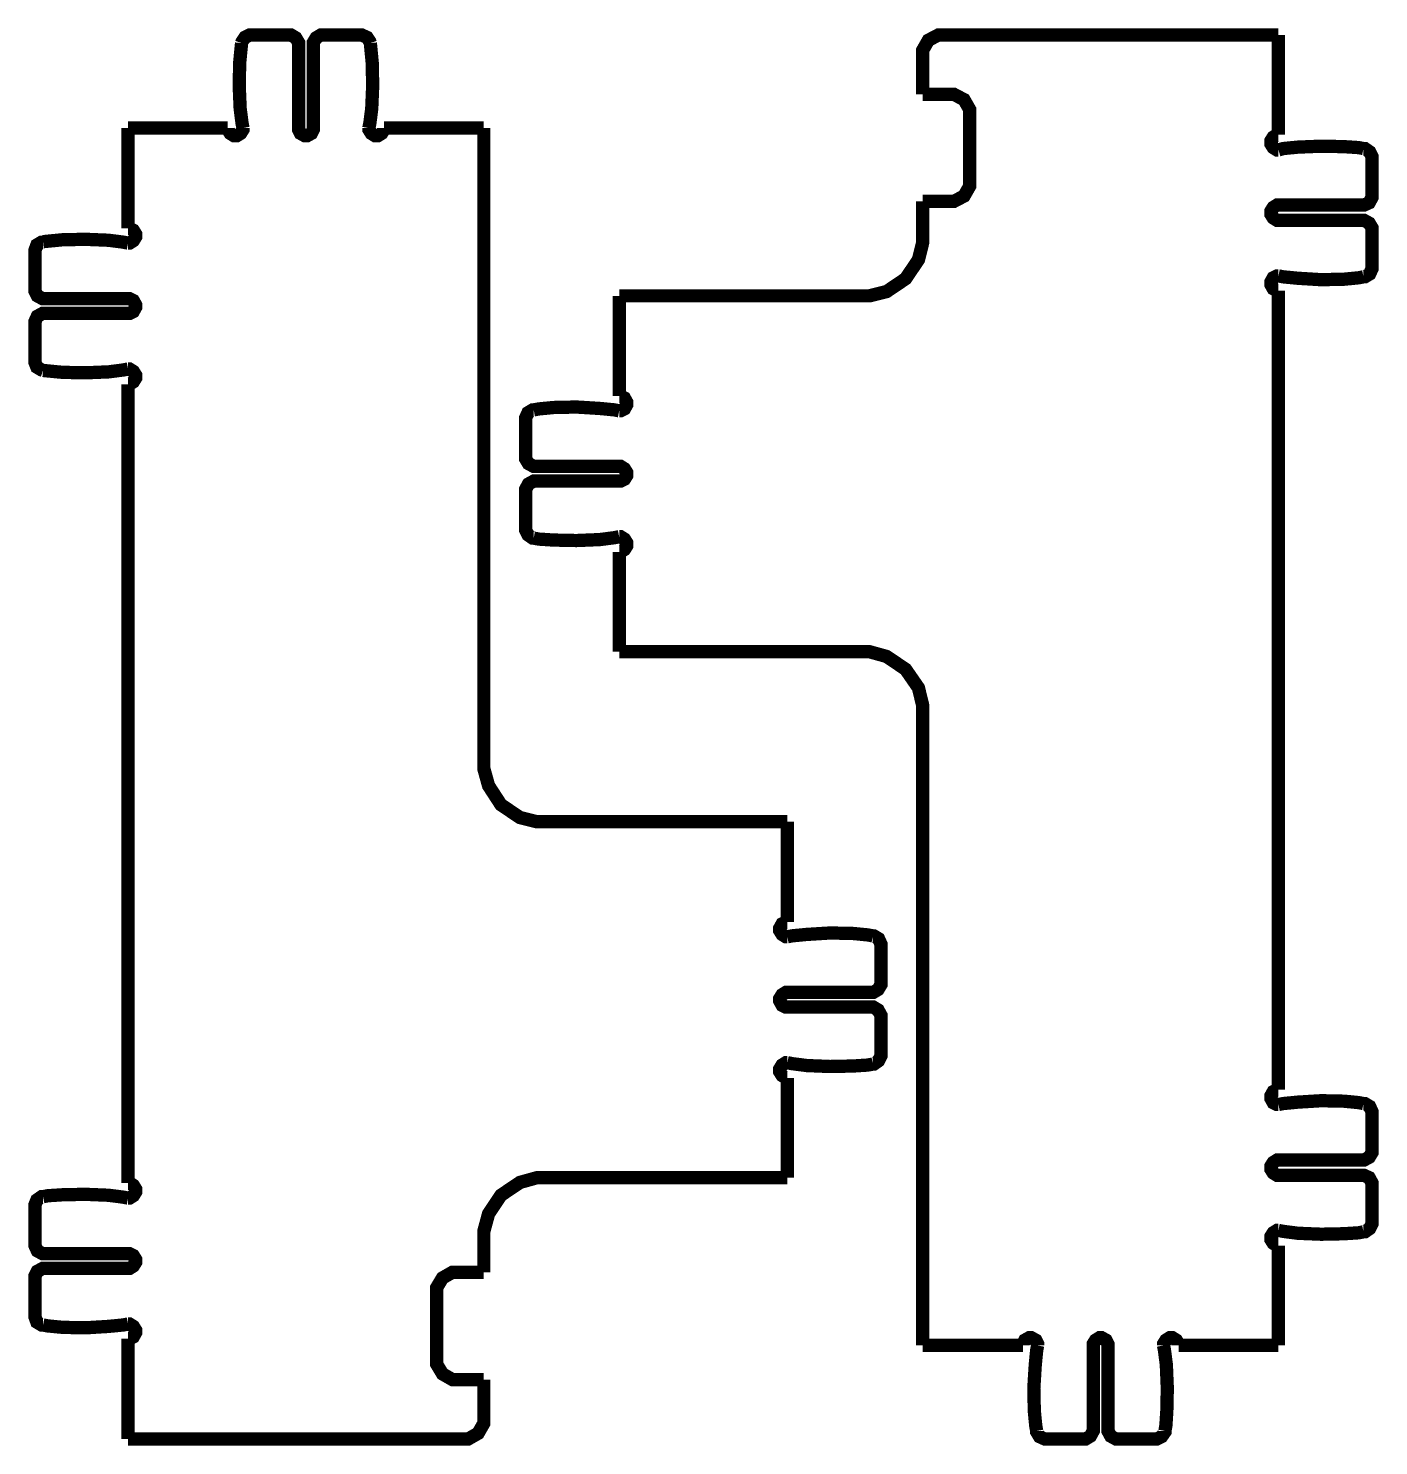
# Model space of a CAD drawing. Extents: x 0.1 to 59.9, y 0.1 to 11.9.
# Drawn here: x 0.094 to 2.937, y 8.907 to 11.89 of the extents above; entities that cross this region are included whole.
import ezdxf

# ---------------------------------------------------------------- set-up
doc = ezdxf.new("R2010")
doc.units = 0
doc.layers.add('L0D0_0', color=1, linetype='CONTINUOUS')

msp = doc.modelspace()

# ---------------------------------------------------------------- linework, layer by layer
at = {"layer": 'L0D0_0', "const_width": 0.028}
for points in [[(0.543, 11.859), (0.542, 11.849), (0.539, 11.818), (0.538, 11.769), (0.54, 11.721), (0.544, 11.69), (0.546, 11.68)], [(0.563, 11.876), (0.56, 11.876), (0.55, 11.871), (0.544, 11.862), (0.543, 11.859)], [(0.643, 11.876), (0.563, 11.876)], [(0.663, 11.857), (0.663, 11.86), (0.657, 11.87), (0.647, 11.876), (0.643, 11.876)], [(0.714, 11.876), (0.71, 11.876), (0.7, 11.87), (0.694, 11.86), (0.694, 11.857)], [(0.714, 11.876), (0.794, 11.876)], [(0.814, 11.859), (0.813, 11.862), (0.807, 11.871), (0.796, 11.876), (0.794, 11.876)], [(0.811, 11.68), (0.813, 11.69), (0.817, 11.721), (0.819, 11.769), (0.818, 11.818), (0.815, 11.849), (0.814, 11.859)], [(2.017, 11.876), (2.01, 11.876), (1.989, 11.865), (1.977, 11.844), (1.977, 11.837)], [(2.017, 11.876), (2.726, 11.876)], [(2.726, 11.666), (2.726, 11.876)], [(0.663, 11.68), (0.663, 11.857)], [(0.694, 11.68), (0.694, 11.857)], [(1.977, 11.751), (1.977, 11.837)], [(1.977, 11.751), (2.036, 11.751)], [(2.076, 11.712), (2.076, 11.719), (2.064, 11.74), (2.043, 11.751), (2.036, 11.751)], [(2.076, 11.565), (2.076, 11.712)], [(0.514, 11.68), (0.304, 11.68)], [(0.304, 11.68), (0.304, 11.469)], [(0.514, 11.68), (0.514, 11.677), (0.519, 11.669), (0.527, 11.664), (0.53, 11.664), (0.533, 11.664), (0.541, 11.669), (0.546, 11.677), (0.546, 11.68)], [(0.663, 11.68), (0.663, 11.677), (0.667, 11.669), (0.676, 11.664), (0.678, 11.664), (0.681, 11.664), (0.69, 11.669), (0.694, 11.677), (0.694, 11.68)], [(0.811, 11.68), (0.811, 11.677), (0.816, 11.669), (0.824, 11.664), (0.827, 11.664), (0.83, 11.664), (0.838, 11.669), (0.843, 11.677), (0.843, 11.68)], [(1.053, 11.68), (0.843, 11.68)], [(1.053, 11.68), (1.053, 10.344)], [(2.726, 11.666), (2.723, 11.666), (2.715, 11.661), (2.71, 11.653), (2.71, 11.65), (2.71, 11.647), (2.715, 11.639), (2.723, 11.634), (2.726, 11.634)], [(2.905, 11.637), (2.895, 11.639), (2.864, 11.641), (2.816, 11.642), (2.767, 11.64), (2.736, 11.637), (2.726, 11.634)], [(2.923, 11.618), (2.923, 11.62), (2.918, 11.63), (2.908, 11.637), (2.905, 11.637)], [(2.923, 11.537), (2.923, 11.618)], [(2.036, 11.526), (2.043, 11.526), (2.064, 11.537), (2.076, 11.558), (2.076, 11.565)], [(2.903, 11.518), (2.906, 11.518), (2.917, 11.523), (2.923, 11.534), (2.923, 11.537)], [(1.977, 11.526), (2.036, 11.526)], [(1.977, 11.451), (1.977, 11.526)], [(2.726, 11.518), (2.723, 11.518), (2.715, 11.513), (2.71, 11.505), (2.71, 11.502), (2.71, 11.499), (2.715, 11.491), (2.723, 11.486), (2.726, 11.486)], [(2.726, 11.518), (2.903, 11.518)], [(2.726, 11.486), (2.903, 11.486)], [(2.923, 11.466), (2.923, 11.47), (2.917, 11.48), (2.906, 11.486), (2.903, 11.486)], [(0.304, 11.438), (0.294, 11.44), (0.263, 11.444), (0.214, 11.446), (0.166, 11.445), (0.135, 11.442), (0.125, 11.441)], [(0.304, 11.438), (0.307, 11.438), (0.315, 11.443), (0.32, 11.451), (0.32, 11.454), (0.32, 11.457), (0.315, 11.465), (0.307, 11.469), (0.304, 11.469)], [(1.853, 11.327), (1.865, 11.327), (1.901, 11.336), (1.941, 11.363), (1.968, 11.403), (1.977, 11.439), (1.977, 11.451)], [(2.923, 11.466), (2.923, 11.386)], [(0.125, 11.44), (0.122, 11.44), (0.112, 11.434), (0.108, 11.423), (0.108, 11.421)], [(0.108, 11.341), (0.108, 11.421)], [(2.905, 11.367), (2.908, 11.367), (2.918, 11.373), (2.923, 11.384), (2.923, 11.386)], [(2.726, 11.369), (2.723, 11.369), (2.715, 11.365), (2.71, 11.356), (2.71, 11.354), (2.71, 11.351), (2.715, 11.342), (2.723, 11.338), (2.726, 11.338)], [(2.726, 11.369), (2.736, 11.367), (2.767, 11.364), (2.816, 11.361), (2.864, 11.362), (2.895, 11.365), (2.905, 11.367)], [(0.108, 11.341), (0.108, 11.337), (0.113, 11.327), (0.124, 11.321), (0.127, 11.321)], [(1.338, 11.327), (1.338, 11.116)], [(1.853, 11.327), (1.338, 11.327)], [(2.726, 9.656), (2.726, 11.338)], [(0.304, 11.321), (0.127, 11.321)], [(0.304, 11.29), (0.307, 11.29), (0.315, 11.294), (0.32, 11.303), (0.32, 11.305), (0.32, 11.308), (0.315, 11.317), (0.307, 11.321), (0.304, 11.321)], [(0.127, 11.29), (0.124, 11.29), (0.113, 11.284), (0.108, 11.273), (0.108, 11.27)], [(0.108, 11.27), (0.108, 11.19)], [(0.304, 11.29), (0.127, 11.29)], [(0.108, 11.19), (0.108, 11.187), (0.112, 11.177), (0.122, 11.171), (0.125, 11.17)], [(0.125, 11.17), (0.135, 11.169), (0.166, 11.166), (0.214, 11.165), (0.263, 11.167), (0.294, 11.171), (0.304, 11.173)], [(0.304, 11.141), (0.307, 11.141), (0.315, 11.146), (0.32, 11.154), (0.32, 11.157), (0.32, 11.16), (0.315, 11.168), (0.307, 11.173), (0.304, 11.173)], [(0.304, 11.141), (0.304, 9.46)], [(1.338, 11.085), (1.341, 11.085), (1.349, 11.089), (1.354, 11.098), (1.354, 11.101), (1.354, 11.103), (1.349, 11.112), (1.341, 11.116), (1.338, 11.116)], [(1.158, 11.087), (1.156, 11.087), (1.146, 11.081), (1.141, 11.07), (1.141, 11.068)], [(1.338, 11.085), (1.328, 11.087), (1.297, 11.09), (1.248, 11.093), (1.2, 11.092), (1.169, 11.089), (1.158, 11.087)], [(1.141, 10.988), (1.141, 11.068)], [(1.141, 10.988), (1.141, 10.984), (1.147, 10.974), (1.158, 10.968), (1.161, 10.968)], [(1.338, 10.968), (1.161, 10.968)], [(1.338, 10.937), (1.341, 10.937), (1.349, 10.941), (1.354, 10.949), (1.354, 10.952), (1.354, 10.955), (1.349, 10.963), (1.341, 10.968), (1.338, 10.968)], [(1.161, 10.937), (1.158, 10.937), (1.147, 10.931), (1.141, 10.92), (1.141, 10.917)], [(1.338, 10.937), (1.161, 10.937)], [(1.141, 10.917), (1.141, 10.837)], [(1.141, 10.837), (1.141, 10.834), (1.146, 10.824), (1.156, 10.817), (1.158, 10.817)], [(1.158, 10.817), (1.169, 10.815), (1.2, 10.813), (1.248, 10.812), (1.297, 10.814), (1.328, 10.818), (1.338, 10.82)], [(1.338, 10.788), (1.341, 10.788), (1.349, 10.793), (1.354, 10.801), (1.354, 10.804), (1.354, 10.807), (1.349, 10.815), (1.341, 10.82), (1.338, 10.82)], [(1.338, 10.788), (1.338, 10.578)], [(1.853, 10.578), (1.338, 10.578)], [(1.977, 10.453), (1.977, 10.465), (1.968, 10.502), (1.941, 10.541), (1.901, 10.568), (1.865, 10.578), (1.853, 10.578)], [(1.977, 9.118), (1.977, 10.453)], [(1.053, 10.344), (1.053, 10.332), (1.063, 10.296), (1.089, 10.256), (1.129, 10.229), (1.165, 10.22), (1.178, 10.22)], [(1.178, 10.22), (1.692, 10.22)], [(1.692, 10.009), (1.692, 10.22)], [(1.692, 10.009), (1.689, 10.009), (1.681, 10.005), (1.676, 9.996), (1.676, 9.994), (1.676, 9.991), (1.681, 9.983), (1.689, 9.978), (1.692, 9.978)], [(1.872, 9.98), (1.861, 9.982), (1.83, 9.985), (1.782, 9.986), (1.733, 9.983), (1.702, 9.98), (1.692, 9.978)], [(1.889, 9.961), (1.889, 9.963), (1.884, 9.974), (1.874, 9.98), (1.872, 9.98)], [(1.889, 9.881), (1.889, 9.961)], [(1.692, 9.861), (1.689, 9.861), (1.681, 9.856), (1.676, 9.848), (1.676, 9.845), (1.676, 9.843), (1.681, 9.834), (1.689, 9.83), (1.692, 9.83)], [(1.692, 9.861), (1.869, 9.861)], [(1.869, 9.861), (1.873, 9.861), (1.883, 9.867), (1.889, 9.877), (1.889, 9.881)], [(1.692, 9.83), (1.869, 9.83)], [(1.889, 9.81), (1.889, 9.813), (1.883, 9.824), (1.873, 9.83), (1.869, 9.83)], [(1.889, 9.81), (1.889, 9.73)], [(1.692, 9.713), (1.689, 9.713), (1.681, 9.708), (1.676, 9.7), (1.676, 9.697), (1.676, 9.694), (1.681, 9.686), (1.689, 9.681), (1.692, 9.681)], [(1.692, 9.713), (1.702, 9.711), (1.733, 9.707), (1.782, 9.705), (1.83, 9.706), (1.861, 9.708), (1.872, 9.71)], [(1.872, 9.71), (1.874, 9.71), (1.884, 9.717), (1.889, 9.727), (1.889, 9.73)], [(1.692, 9.471), (1.692, 9.681)], [(2.726, 9.656), (2.723, 9.656), (2.715, 9.652), (2.71, 9.643), (2.71, 9.641), (2.71, 9.638), (2.715, 9.629), (2.723, 9.625), (2.726, 9.625)], [(2.905, 9.627), (2.895, 9.629), (2.864, 9.632), (2.816, 9.633), (2.767, 9.63), (2.736, 9.627), (2.726, 9.625)], [(2.923, 9.608), (2.923, 9.61), (2.918, 9.621), (2.908, 9.627), (2.905, 9.627)], [(2.923, 9.528), (2.923, 9.608)], [(2.726, 9.508), (2.723, 9.508), (2.715, 9.503), (2.71, 9.495), (2.71, 9.492), (2.71, 9.489), (2.715, 9.481), (2.723, 9.476), (2.726, 9.476)], [(2.726, 9.508), (2.903, 9.508)], [(2.903, 9.508), (2.906, 9.508), (2.917, 9.514), (2.923, 9.524), (2.923, 9.528)], [(2.726, 9.476), (2.903, 9.476)], [(2.923, 9.457), (2.923, 9.46), (2.917, 9.471), (2.906, 9.476), (2.903, 9.476)], [(0.304, 9.428), (0.307, 9.428), (0.315, 9.433), (0.32, 9.441), (0.32, 9.444), (0.32, 9.447), (0.315, 9.455), (0.307, 9.46), (0.304, 9.46)], [(1.178, 9.471), (1.165, 9.471), (1.129, 9.461), (1.089, 9.434), (1.063, 9.395), (1.053, 9.358), (1.053, 9.346)], [(1.178, 9.471), (1.692, 9.471)], [(2.923, 9.457), (2.923, 9.377)], [(0.125, 9.431), (0.122, 9.431), (0.112, 9.424), (0.108, 9.414), (0.108, 9.411)], [(0.304, 9.428), (0.294, 9.43), (0.263, 9.434), (0.214, 9.436), (0.166, 9.435), (0.135, 9.433), (0.125, 9.431)], [(0.108, 9.331), (0.108, 9.411)], [(2.726, 9.36), (2.723, 9.36), (2.715, 9.355), (2.71, 9.347), (2.71, 9.344), (2.71, 9.341), (2.715, 9.333), (2.723, 9.328), (2.726, 9.328)], [(2.726, 9.36), (2.736, 9.358), (2.767, 9.354), (2.816, 9.352), (2.864, 9.353), (2.895, 9.355), (2.905, 9.357)], [(2.905, 9.357), (2.908, 9.357), (2.918, 9.364), (2.923, 9.374), (2.923, 9.377)], [(0.108, 9.331), (0.108, 9.328), (0.113, 9.317), (0.124, 9.311), (0.127, 9.311)], [(1.053, 9.346), (1.053, 9.272)], [(2.726, 9.118), (2.726, 9.328)], [(0.304, 9.311), (0.127, 9.311)], [(0.304, 9.28), (0.307, 9.28), (0.315, 9.285), (0.32, 9.293), (0.32, 9.296), (0.32, 9.299), (0.315, 9.307), (0.307, 9.311), (0.304, 9.311)], [(0.127, 9.28), (0.124, 9.28), (0.113, 9.274), (0.108, 9.264), (0.108, 9.26)], [(0.304, 9.28), (0.127, 9.28)], [(0.994, 9.272), (0.987, 9.272), (0.966, 9.26), (0.954, 9.24), (0.954, 9.233)], [(1.053, 9.272), (0.994, 9.272)], [(0.108, 9.26), (0.108, 9.18)], [(0.954, 9.233), (0.954, 9.085)], [(0.108, 9.18), (0.108, 9.178), (0.112, 9.167), (0.122, 9.161), (0.125, 9.161)], [(0.125, 9.161), (0.135, 9.159), (0.166, 9.156), (0.214, 9.155), (0.263, 9.158), (0.294, 9.161), (0.304, 9.163)], [(0.304, 9.132), (0.307, 9.132), (0.315, 9.136), (0.32, 9.145), (0.32, 9.147), (0.32, 9.15), (0.315, 9.158), (0.307, 9.163), (0.304, 9.163)], [(0.304, 9.132), (0.304, 8.921)], [(1.977, 9.118), (2.188, 9.118)], [(2.219, 9.118), (2.219, 9.121), (2.215, 9.129), (2.206, 9.134), (2.203, 9.134), (2.201, 9.134), (2.192, 9.129), (2.188, 9.121), (2.188, 9.118)], [(2.219, 9.118), (2.217, 9.108), (2.214, 9.077), (2.211, 9.028), (2.212, 8.98), (2.215, 8.949), (2.217, 8.938)], [(2.367, 9.118), (2.367, 9.121), (2.363, 9.129), (2.354, 9.134), (2.352, 9.134), (2.349, 9.134), (2.341, 9.129), (2.336, 9.121), (2.336, 9.118)], [(2.336, 9.118), (2.336, 8.941)], [(2.367, 9.118), (2.367, 8.941)], [(2.516, 9.118), (2.516, 9.121), (2.511, 9.129), (2.503, 9.134), (2.5, 9.134), (2.497, 9.134), (2.489, 9.129), (2.484, 9.121), (2.484, 9.118)], [(2.487, 8.938), (2.489, 8.949), (2.491, 8.98), (2.492, 9.028), (2.49, 9.077), (2.486, 9.108), (2.484, 9.118)], [(2.516, 9.118), (2.726, 9.118)], [(0.954, 9.085), (0.954, 9.078), (0.966, 9.058), (0.987, 9.046), (0.994, 9.046)], [(1.053, 9.046), (0.994, 9.046)], [(1.053, 9.046), (1.053, 8.961)], [(1.013, 8.921), (1.02, 8.921), (1.041, 8.933), (1.053, 8.954), (1.053, 8.961)], [(2.217, 8.938), (2.217, 8.936), (2.223, 8.926), (2.234, 8.921), (2.236, 8.921)], [(2.316, 8.921), (2.32, 8.921), (2.33, 8.927), (2.336, 8.938), (2.336, 8.941)], [(2.367, 8.941), (2.367, 8.938), (2.373, 8.927), (2.384, 8.921), (2.387, 8.921)], [(2.467, 8.921), (2.47, 8.921), (2.48, 8.926), (2.487, 8.936), (2.487, 8.938)], [(1.013, 8.921), (0.304, 8.921)], [(2.316, 8.921), (2.236, 8.921)], [(2.387, 8.921), (2.467, 8.921)]]:
    msp.add_lwpolyline(points, dxfattribs=at)

doc.saveas('drawing.dxf')
